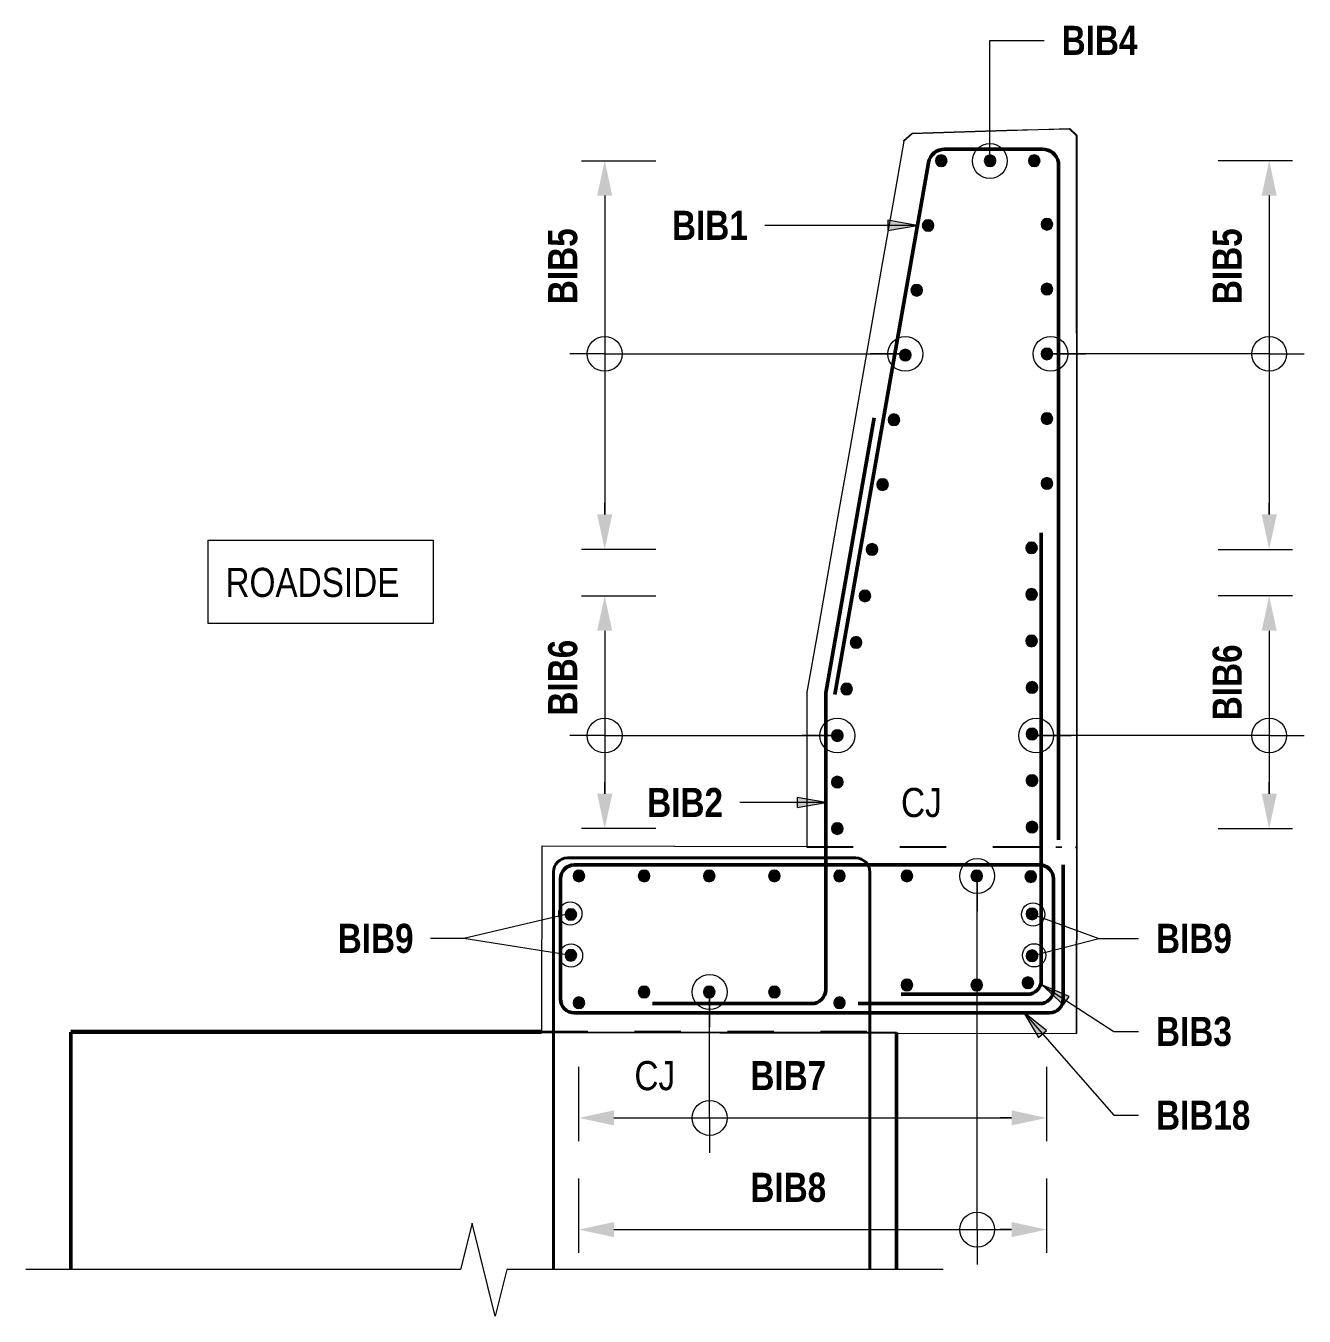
# Model space of a CAD drawing. Header units: metres. Extents: x 0 to 92, y 3 to 548.
# Drawn here: x 50.322 to 53.07, y 20.719 to 23.491 of the extents above; entities that cross this region are included whole.
import ezdxf

# ---------------------------------------------------------------- set-up
doc = ezdxf.new("R2010")
doc.units = ezdxf.units.M
doc.linetypes.add('JacobsDash', pattern=[0.0045, 0.003, -0.0015])
for name, color, linetype, lineweight in [('A-ANNO-NOTE', 7, 'Continuous', 9), ('A-DETL', 7, 'Continuous', 13), ('A-DETL-GENF', 7, 'Continuous', 9), ('A-FLOR', 7, 'Continuous', 50), ('A-FLOR-HDLN', 7, 'JacobsDash', 18), ('G-ANNO-TEXT', 7, 'Continuous', 9), ('S-BEAM', 7, 'Continuous', 50), ('S-BEAM-HDLN', 7, 'JacobsDash', 18)]:
    doc.layers.add(name, color=color, linetype=linetype, lineweight=lineweight)
doc.styles.add('Arial Narrow_5', font='ARIALN.TTF', dxfattribs={"height": 0.0625})
doc.styles.add('Arial Narrow_B_1', font='ARIALNB.TTF', dxfattribs={"height": 0.0625})

# ---------------------------------------------------------------- blocks, each defined once
blk = doc.blocks.new('03_SFR_ACS_Abutment_BR08_Retaining wall CS - ABUTMENT EAST_BR8_1-7988247-DRG-2873186 - SECTION 1')
at = {"layer": 'S-BEAM', "lineweight": 9, "true_color": 0xe1e1e1}
blk.add_hatch(color=254, dxfattribs=at).paths.add_polyline_path([(-545.0169, 21.3284), (-545.0169, 21.3289), (-546.0286, 21.3289), (-546.0286, 21.3284), (-545.0471, 21.3284)])
at = {"layer": 'A-DETL', "color": 7, "lineweight": 9, "true_color": 0xffffff}
blk.add_line((-544.2536, 21.3284), (-546.0286, 21.3284), dxfattribs=at)
at = {"layer": 'S-BEAM', "color": 252, "true_color": 0x888888}
for p, q in [((-546.0286, 21.3289), (-545.017, 21.3289)), ((-546.0286, 21.3289), (-546.0286, 21.3284)), ((-546.0286, 21.3284), (-546.0286, 20.8187)), ((-544.2536, 20.8187), (-544.2536, 21.3284))]:
    blk.add_line(p, q, dxfattribs=at)
blk = doc.blocks.new('B_Det_Reinf_Bar Section_2D - Reo Dot_Scale 25_Section-1703103-DRG-2873186 - SECTION 1')
at = {"layer": 'A-DETL-GENF'}
blk.add_hatch(color=256, dxfattribs=at).paths.add_polyline_path([(-543.9577, 23.1887), (-543.9544, 23.1891), (-543.9514, 23.1904), (-543.9488, 23.1924), (-543.9469, 23.1949), (-543.9456, 23.198), (-543.9452, 23.2012), (-543.9456, 23.2044), (-543.9469, 23.2074), (-543.9488, 23.21), (-543.9514, 23.212), (-543.9544, 23.2133), (-543.9577, 23.2137), (-543.9609, 23.2133), (-543.9639, 23.212), (-543.9665, 23.21), (-543.9689, 23.2065), (-543.9698, 23.2044), (-543.9702, 23.2012), (-543.9698, 23.198), (-543.9685, 23.1949), (-543.9665, 23.1924), (-543.9639, 23.1904), (-543.9609, 23.1891)])
for start, end in [(360, 180), (180, 360)]:
    blk.add_arc((-543.9577, 23.2012), 0.0125, start, end, dxfattribs=at)
blk = doc.blocks.new('B_Det_Reinf_Bar Section_2D - Reo Dot_Scale 25_Section-V2-DRG-2873186 - SECTION 1')
at = {"layer": 'A-DETL-GENF'}
blk.add_hatch(color=256, dxfattribs=at).paths.add_polyline_path([(-544.3406, 22.1537), (-544.3373, 22.1542), (-544.3343, 22.1554), (-544.3317, 22.1574), (-544.3297, 22.16), (-544.3285, 22.163), (-544.3281, 22.1662), (-544.3285, 22.1695), (-544.3297, 22.1725), (-544.3317, 22.1751), (-544.3343, 22.1771), (-544.3373, 22.1783), (-544.3406, 22.1787), (-544.3438, 22.1783), (-544.3468, 22.1771), (-544.3494, 22.1751), (-544.3514, 22.1725), (-544.3526, 22.1695), (-544.353, 22.1657), (-544.3526, 22.163), (-544.3514, 22.16), (-544.3494, 22.1574), (-544.3468, 22.1554), (-544.3438, 22.1542)])
for start, end in [(360, 180), (180, 360)]:
    blk.add_arc((-544.3406, 22.1662), 0.0125, start, end, dxfattribs=at)
blk = doc.blocks.new('B_Det_Reinf_Bar Section_2D - Reo Dot_Scale 25_Section-V3-DRG-2873186 - SECTION 1')
at = {"layer": 'A-DETL-GENF'}
blk.add_hatch(color=256, dxfattribs=at).paths.add_polyline_path([(-544.3064, 22.3537), (-544.3032, 22.3542), (-544.3002, 22.3554), (-544.2976, 22.3574), (-544.2956, 22.36), (-544.2944, 22.363), (-544.2941, 22.3672), (-544.2944, 22.3695), (-544.2956, 22.3725), (-544.2976, 22.3751), (-544.3002, 22.3771), (-544.3032, 22.3783), (-544.3064, 22.3787), (-544.3097, 22.3783), (-544.3127, 22.3771), (-544.3153, 22.3751), (-544.3173, 22.3725), (-544.3185, 22.3695), (-544.3189, 22.3662), (-544.3185, 22.363), (-544.3173, 22.36), (-544.3153, 22.3574), (-544.3127, 22.3554), (-544.3097, 22.3542)])
for start, end in [(360, 180), (180, 360)]:
    blk.add_arc((-544.3064, 22.3662), 0.0125, start, end, dxfattribs=at)
blk = doc.blocks.new('B_Det_Reinf_Bar Section_2D - Reo Dot_Scale 25_Section-V4-DRG-2873186 - SECTION 1')
at = {"layer": 'A-DETL-GENF'}
blk.add_hatch(color=256, dxfattribs=at).paths.add_polyline_path([(-544.3216, 22.2537), (-544.3183, 22.2542), (-544.3153, 22.2554), (-544.3127, 22.2574), (-544.3107, 22.26), (-544.3095, 22.263), (-544.3091, 22.2664), (-544.3095, 22.2695), (-544.3107, 22.2725), (-544.3127, 22.2751), (-544.3153, 22.2771), (-544.3183, 22.2783), (-544.3216, 22.2787), (-544.3248, 22.2783), (-544.3283, 22.2767), (-544.3304, 22.2751), (-544.3324, 22.2725), (-544.3336, 22.2695), (-544.3341, 22.2662), (-544.3336, 22.263), (-544.3324, 22.26), (-544.3304, 22.2574), (-544.3278, 22.2554), (-544.3248, 22.2542)])
for start, end in [(360, 180), (180, 360)]:
    blk.add_arc((-544.3216, 22.2662), 0.0125, start, end, dxfattribs=at)
blk = doc.blocks.new('T2DExtentArrowReinf2 - Extent-9384231-DRG-2873186 - SECTION 1')
at = {"layer": 'A-DETL-GENF'}
for p, q in [((-544.6554, 21.1447), (-544.6554, 21.4152)), ((-544.9363, 21.1347), (-544.9363, 21.2547)), ((-543.9313, 21.2547), (-543.9313, 21.1447)), ((-544.8613, 21.1447), (-544.0063, 21.1447))]:
    blk.add_line(p, q, dxfattribs=at)
blk = doc.blocks.new('T2DExtentArrowReinf2 - Extent-8056051-DRG-2873186 - SECTION 1')
at = {"layer": 'A-DETL-GENF'}
for p, q in [((-544.0804, 20.9047), (-544.0804, 21.6644)), ((-544.9363, 20.8947), (-544.9363, 21.0147)), ((-543.9313, 21.0147), (-543.9313, 20.9047)), ((-544.8613, 20.9047), (-544.0063, 20.9047))]:
    blk.add_line(p, q, dxfattribs=at)
blk = doc.blocks.new('T2DExtentArrowReinf2 - Extent-8792672-DRG-2873186 - SECTION 1')
at = {"layer": 'A-DETL-GENF'}
for p, q in [((-544.891, 23.2012), (-544.771, 23.2012)), ((-544.881, 23.1262), (-544.881, 22.4412)), ((-544.881, 22.7862), (-544.2348, 22.7862)), ((-544.771, 22.3662), (-544.881, 22.3662))]:
    blk.add_line(p, q, dxfattribs=at)
blk = doc.blocks.new('T2DExtentArrowReinf2 - Extent-8792661-DRG-2873186 - SECTION 1')
at = {"layer": 'A-DETL-GENF'}
for p, q in [((-544.891, 22.2662), (-544.771, 22.2662)), ((-544.881, 22.1912), (-544.881, 21.8412)), ((-544.881, 21.9662), (-544.381, 21.9662)), ((-544.771, 21.7662), (-544.881, 21.7662))]:
    blk.add_line(p, q, dxfattribs=at)
blk = doc.blocks.new('T2DExtentArrowReinf2 - Extent-9384672-DRG-2873186 - SECTION 1')
at = {"layer": 'A-DETL-GENF'}
for p, q in [((-543.4427, 23.2012), (-543.5627, 23.2012)), ((-543.4527, 23.1262), (-543.4527, 22.4412)), ((-543.4527, 22.7862), (-543.9227, 22.7862)), ((-543.5627, 22.3662), (-543.4527, 22.3662))]:
    blk.add_line(p, q, dxfattribs=at)
blk = doc.blocks.new('T2DExtentArrowReinf2 - Extent-8792663-DRG-2873186 - SECTION 1')
at = {"layer": 'A-DETL-GENF'}
for p, q in [((-543.4427, 22.2662), (-543.5627, 22.2662)), ((-543.4527, 22.1912), (-543.4527, 21.8412)), ((-543.4527, 21.9662), (-543.9504, 21.9662)), ((-543.5627, 21.7662), (-543.4527, 21.7662))]:
    blk.add_line(p, q, dxfattribs=at)
blk = doc.blocks.new('CS_DET_BreakLine_ViewScale - CS_Std BreakLine-8056199-DRG-2873186 - SECTION 1')
at = {"layer": 'A-DETL-GENF'}
for p, q in [((-545.1661, 20.9187), (-545.1911, 20.8187)), ((-545.1161, 20.7187), (-545.1661, 20.9187)), ((-545.1911, 20.8187), (-546.1253, 20.8187)), ((-545.0911, 20.8187), (-545.1161, 20.7187)), ((-544.1536, 20.8187), (-545.0911, 20.8187))]:
    blk.add_line(p, q, dxfattribs=at)

msp = doc.modelspace()

# ---------------------------------------------------------------- hatches: boundary and pattern name
at = {"layer": 'A-ANNO-NOTE'}
for points in [[(51.5828, 23.1262), (51.5665, 23.2012), (51.5503, 23.1262)], [(52.9786, 23.1262), (53.0111, 23.1262), (52.9948, 23.2012)], [(51.5665, 22.3662), (51.5828, 22.4412), (51.5503, 22.4412)], [(52.9948, 22.3662), (53.0111, 22.4412), (52.9786, 22.4412)], [(51.5828, 22.1912), (51.5665, 22.2662), (51.5503, 22.1912)], [(52.9786, 22.1912), (53.0111, 22.1912), (52.9948, 22.2662)], [(51.5665, 21.7662), (51.5828, 21.8412), (51.5503, 21.8412)], [(52.9948, 21.7662), (53.0111, 21.8412), (52.9786, 21.8412)], [(51.5862, 21.1285), (51.5862, 21.161), (51.5112, 21.1447)], [(52.4412, 21.1285), (52.5162, 21.1447), (52.4412, 21.161)], [(51.5862, 20.8885), (51.5862, 20.921), (51.5112, 20.9047)], [(52.4412, 20.8885), (52.5162, 20.9047), (52.4412, 20.921)]]:
    msp.add_hatch(color=256, dxfattribs=at).paths.add_polyline_path(points)
at = {"layer": 'G-ANNO-TEXT'}
for points in [[(52.2379, 23.0623), (52.1754, 23.0733), (52.1754, 23.0513)], [(52.0424, 21.8223), (51.9799, 21.8333), (51.9799, 21.8113)], [(52.5063, 21.4305), (52.5527, 21.3873), (52.5647, 21.4058)], [(52.4664, 21.372), (52.4993, 21.3178), (52.5159, 21.3323)]]:
    msp.add_hatch(color=256, dxfattribs=at).paths.add_polyline_path(points)

# ---------------------------------------------------------------- linework, layer by layer
at = {"layer": 'A-ANNO-NOTE'}
for p, q in [((51.5165, 23.2012), (51.6165, 23.2012)), ((53.0448, 23.2012), (52.9448, 23.2012)), ((51.5665, 23.1262), (51.5665, 23.1012)), ((52.9948, 23.1262), (52.9948, 23.1012)), ((51.5663, 22.7862), (51.4913, 22.7862)), ((52.2125, 22.7862), (52.1375, 22.7862)), ((52.525, 22.7862), (52.6, 22.7862)), ((52.9951, 22.7862), (53.0701, 22.7862)), ((51.5665, 22.4412), (51.5665, 22.4662)), ((52.9948, 22.4412), (52.9948, 22.4662)), ((51.6165, 22.3662), (51.5165, 22.3662)), ((52.9448, 22.3662), (53.0448, 22.3662)), ((51.5165, 22.2662), (51.6165, 22.2662)), ((53.0448, 22.2662), (52.9448, 22.2662)), ((51.5665, 22.1912), (51.5665, 22.1662)), ((52.9948, 22.1912), (52.9948, 22.1662)), ((51.5663, 21.9662), (51.4913, 21.9662)), ((52.0663, 21.9662), (51.9913, 21.9662)), ((52.4971, 21.9662), (52.5693, 21.9662)), ((52.9951, 21.9662), (53.0701, 21.9662)), ((51.5665, 21.8412), (51.5665, 21.8662)), ((52.9948, 21.8412), (52.9948, 21.8662)), ((51.6165, 21.7662), (51.5165, 21.7662)), ((52.9448, 21.7662), (53.0448, 21.7662)), ((52.3671, 21.6642), (52.3671, 21.5892)), ((51.7921, 21.415), (51.7921, 21.34)), ((51.5112, 21.0947), (51.5112, 21.1947)), ((52.5162, 21.1947), (52.5162, 21.0947)), ((51.5862, 21.1447), (51.6112, 21.1447)), ((51.7921, 21.1445), (51.7921, 21.0695)), ((52.4412, 21.1447), (52.4162, 21.1447)), ((51.5112, 20.8547), (51.5112, 20.9547)), ((52.5162, 20.9547), (52.5162, 20.8547)), ((51.5862, 20.9047), (51.6112, 20.9047)), ((52.3671, 20.9045), (52.3671, 20.8295)), ((52.4412, 20.9047), (52.4162, 20.9047))]:
    msp.add_line(p, q, dxfattribs=at)
for centre in [(51.5665, 22.7862), (51.5665, 22.7862), (52.2128, 22.7862), (52.5248, 22.7862), (52.9948, 22.7862), (52.9948, 22.7862), (51.5665, 21.9662), (51.5665, 21.9662), (52.0665, 21.9662), (52.494, 21.9662), (52.9948, 21.9662), (52.9948, 21.9662), (52.3671, 21.6644), (51.7921, 21.4152), (51.7921, 21.1447), (51.7921, 21.1447), (52.3671, 20.9047), (52.3671, 20.9047)]:
    msp.add_circle(centre, 0.0375, dxfattribs=at)
at = {"layer": 'A-DETL', "lineweight": 50}
for p, q in [((52.2976, 23.2262), (52.5067, 23.2262)), ((52.2622, 23.1969), (52.0612, 22.0546)), ((52.5421, 21.7419), (52.5421, 23.1969)), ((52.1455, 22.649), (52.0415, 22.0581)), ((52.505, 21.4402), (52.505, 22.4019)), ((52.0415, 22.0581), (52.0415, 21.4202)), ((51.5013, 21.6882), (52.5013, 21.6882)), ((52.5521, 21.6882), (52.5521, 21.4002)), ((51.4713, 21.4002), (51.4713, 21.6582)), ((52.5313, 21.6582), (52.5313, 21.4202)), ((52.475, 21.4102), (52.2037, 21.4102)), ((51.669, 21.3902), (52.0115, 21.3902)), ((52.5013, 21.3902), (52.1113, 21.3902)), ((52.5221, 21.3702), (51.5013, 21.3702))]:
    msp.add_line(p, q, dxfattribs=at)
at = {"layer": 'A-DETL', "color": 7, "lineweight": 9, "true_color": 0xffffff}
for p, q in [((52.0034, 21.7273), (51.4313, 21.7284)), ((52.0492, 21.7272), (52.0359, 21.7273)), ((52.5489, 21.7263), (52.536, 21.7263)), ((52.5813, 21.7262), (52.5784, 21.7262))]:
    msp.add_line(p, q, dxfattribs=at)
at = {"layer": 'A-DETL'}
msp.add_line((52.0007, 21.7272), (51.4313, 21.7283), dxfattribs=at)
at = {"layer": 'A-DETL', "linetype": 'JacobsDash', "lineweight": 25}
for p, q in [((52.0007, 21.7272), (52.5784, 21.7272)), ((51.4303, 21.3301), (52.1939, 21.3301))]:
    msp.add_line(p, q, dxfattribs=at)
at = {"layer": 'A-DETL', "color": 8, "lineweight": 40, "true_color": 0x808080}
for p, q in [((51.4863, 21.7032), (52.1063, 21.7032)), ((51.4563, 20.8187), (51.4563, 21.6732)), ((52.1363, 20.8187), (52.1363, 21.6732))]:
    msp.add_line(p, q, dxfattribs=at)
at = {"layer": 'A-DETL', "color": 8, "lineweight": 50, "true_color": 0x808080}
msp.add_line((51.4303, 21.3301), (50.4189, 21.3301), dxfattribs=at)
at = {"layer": 'A-DETL', "lineweight": 50}
for centre, radius, start, end in [((52.2976, 23.1902), 0.036, 90, 169.3427), ((52.5067, 23.1902), 0.036, 10.6573, 90), ((51.5013, 21.6582), 0.03, 90, 180), ((52.5013, 21.6582), 0.03, 0, 90), ((52.475, 21.4402), 0.03, 270, 0), ((52.0115, 21.4202), 0.03, 270, 360), ((52.5013, 21.4202), 0.03, 270, 0), ((51.5013, 21.4002), 0.03, 180, 270), ((52.5221, 21.4002), 0.03, 270, 0)]:
    msp.add_arc(centre, radius, start, end, dxfattribs=at)
at = {"layer": 'A-DETL', "color": 8, "lineweight": 40, "true_color": 0x808080}
for centre, start, end in [((51.4863, 21.6732), 90, 180), ((52.1063, 21.6732), 0, 90)]:
    msp.add_arc(centre, 0.03, start, end, dxfattribs=at)
at = {"layer": 'A-FLOR', "lineweight": 18}
for p, q in [((52.2097, 23.2449), (52.2276, 23.2604)), ((52.2276, 23.2604), (52.2274, 23.2591)), ((52.566, 23.2706), (52.5658, 23.2692)), ((52.5808, 23.2547), (52.5658, 23.2692)), ((52.566, 23.2706), (52.581, 23.256)), ((52.2274, 23.2591), (52.2095, 23.2435)), ((52.2097, 23.2449), (52.2095, 23.2435)), ((52.581, 23.256), (52.5808, 23.2547)), ((52.0012, 22.0596), (52.0014, 22.061)), ((52.0013, 21.7264), (52.0034, 21.7264)), ((52.0359, 21.7264), (52.0492, 21.7264)), ((52.536, 21.7261), (52.5489, 21.7261)), ((52.5784, 21.726), (52.5813, 21.726)), ((52.5815, 21.7265), (52.5813, 21.726))]:
    msp.add_line(p, q, dxfattribs=at)
at = {"layer": 'A-FLOR', "lineweight": 18, "flags": 128}
for points in [[(52.5658, 23.2692), (52.4981, 23.2672), (52.4304, 23.2652), (52.3628, 23.2631), (52.2951, 23.2611), (52.2274, 23.2591)], [(52.2276, 23.2604), (52.2953, 23.2625), (52.363, 23.2645), (52.4306, 23.2665), (52.4983, 23.2686), (52.566, 23.2706)], [(52.2095, 23.2435), (52.1863, 23.112), (52.1632, 22.9804), (52.1401, 22.8489), (52.1169, 22.7173), (52.0938, 22.5858), (52.0706, 22.4542), (52.0475, 22.3227), (52.0244, 22.1911), (52.0012, 22.0596)], [(52.5813, 21.7262), (52.5813, 21.8959), (52.5812, 22.0657), (52.5811, 22.2356), (52.5811, 22.4054), (52.581, 22.5753), (52.581, 22.7451), (52.5809, 22.915), (52.5808, 23.0848), (52.5808, 23.2547)], [(52.581, 23.256), (52.581, 23.0861), (52.5811, 22.9161), (52.5812, 22.7462), (52.5812, 22.5763), (52.5813, 22.4063), (52.5813, 22.2364), (52.5814, 22.0664), (52.5815, 21.8965), (52.5815, 21.7265)], [(52.0012, 22.0596), (52.0012, 21.9929), (52.0013, 21.9263), (52.0013, 21.8597), (52.0013, 21.793), (52.0013, 21.7264)]]:
    msp.add_lwpolyline(points, dxfattribs=at)
at = {"layer": 'A-FLOR-HDLN'}
for p, q in [((52.2094, 23.2435), (52.2097, 23.2449)), ((52.5813, 21.726), (52.5813, 21.7262))]:
    msp.add_line(p, q, dxfattribs=at)
at = {"layer": 'G-ANNO-TEXT'}
for p, q in [((52.3944, 23.4598), (52.5112, 23.4598)), ((52.3944, 23.2006), (52.3944, 23.4598)), ((52.2379, 23.0623), (52.1754, 23.0733)), ((52.1754, 23.0733), (52.1754, 23.0513)), ((51.9522, 23.0623), (51.9106, 23.0623)), ((52.2379, 23.0623), (51.9522, 23.0623)), ((52.1754, 23.0513), (52.2379, 23.0623)), ((51.8987, 21.8223), (51.8572, 21.8223)), ((52.0424, 21.8223), (51.8987, 21.8223)), ((52.0424, 21.8223), (51.9799, 21.8333)), ((51.9799, 21.8333), (51.9799, 21.8113)), ((51.9799, 21.8113), (52.0424, 21.8223)), ((51.4926, 21.5838), (51.2638, 21.5304)), ((52.4874, 21.5819), (52.6286, 21.5304)), ((51.2638, 21.5304), (51.1922, 21.5304)), ((51.4941, 21.4935), (51.2638, 21.5304)), ((52.4895, 21.494), (52.6286, 21.5304)), ((52.6286, 21.5304), (52.714, 21.5304)), ((52.6286, 21.5304), (52.714, 21.5304)), ((52.5063, 21.4305), (52.5527, 21.3873)), ((52.5647, 21.4058), (52.5063, 21.4305)), ((52.5063, 21.4305), (52.6606, 21.3305)), ((52.5527, 21.3873), (52.5647, 21.4058)), ((52.4664, 21.372), (52.4993, 21.3178)), ((52.5159, 21.3323), (52.4664, 21.372)), ((52.4664, 21.372), (52.6606, 21.1505)), ((52.4993, 21.3178), (52.5159, 21.3323)), ((52.6606, 21.3305), (52.714, 21.3305)), ((52.6606, 21.1505), (52.714, 21.1505))]:
    msp.add_line(p, q, dxfattribs=at)
at = {"layer": 'G-ANNO-TEXT', "lineweight": 18, "flags": 128}
msp.add_lwpolyline([(50.7139, 22.3858), (51.1976, 22.3858), (51.1976, 22.2066), (50.7139, 22.2066)], close=True, dxfattribs=at)
at = {"layer": 'G-ANNO-TEXT'}
for centre, radius in [((52.3944, 23.2006), 0.0375), ((51.4926, 21.5838), 0.025), ((52.4874, 21.5819), 0.025), ((51.4941, 21.4935), 0.025), ((52.4895, 21.494), 0.025)]:
    msp.add_circle(centre, radius, dxfattribs=at)
at = {"layer": 'S-BEAM', "color": 252, "lineweight": 18, "true_color": 0x888888}
for p, q in [((51.4313, 21.7284), (51.4306, 21.3284)), ((51.4315, 21.7289), (51.4313, 21.7284)), ((51.4315, 21.7289), (52.0013, 21.7278)), ((52.5806, 21.3262), (52.5813, 21.726)), ((52.5815, 21.7267), (52.5808, 21.3267)), ((52.5813, 21.7262), (52.5815, 21.7267)), ((51.4306, 21.3284), (52.5806, 21.3262)), ((52.5808, 21.3267), (52.5806, 21.3262))]:
    msp.add_line(p, q, dxfattribs=at)
at = {"layer": 'S-BEAM-HDLN', "color": 252, "true_color": 0x888888}
for p, q in [((52.0014, 21.7278), (52.0034, 21.7278)), ((52.0359, 21.7278), (52.0492, 21.7277)), ((52.536, 21.7268), (52.5489, 21.7268)), ((52.5784, 21.7267), (52.5813, 21.7267)), ((52.5813, 21.7261), (52.5813, 21.7262)), ((52.5814, 21.7267), (52.5815, 21.7267))]:
    msp.add_line(p, q, dxfattribs=at)

# ---------------------------------------------------------------- block references
at = {"layer": 'A-DETL', "color": 7, "lineweight": 9, "true_color": 0xffffff}
msp.add_blockref('03_SFR_ACS_Abutment_BR08_Retaining wall CS - ABUTMENT EAST_BR8_1-7988247-DRG-2873186 - SECTION 1', (596.4475, 0), dxfattribs=at)
at = {"layer": 'A-DETL-GENF'}
for name, p in [('B_Det_Reinf_Bar Section_2D - Reo Dot_Scale 25_Section-1703103-DRG-2873186 - SECTION 1', (596.2476, 0)), ('B_Det_Reinf_Bar Section_2D - Reo Dot_Scale 25_Section-1703103-DRG-2873186 - SECTION 1', (596.3525, 0)), ('B_Det_Reinf_Bar Section_2D - Reo Dot_Scale 25_Section-1703103-DRG-2873186 - SECTION 1', (596.4475, 0)), ('T2DExtentArrowReinf2 - Extent-8792672-DRG-2873186 - SECTION 1', (596.4475, 0)), ('T2DExtentArrowReinf2 - Extent-9384672-DRG-2873186 - SECTION 1', (596.4475, 0)), ('B_Det_Reinf_Bar Section_2D - Reo Dot_Scale 25_Section-1703103-DRG-2873186 - SECTION 1', (596.2194, -0.1392)), ('B_Det_Reinf_Bar Section_2D - Reo Dot_Scale 25_Section-1703103-DRG-2873186 - SECTION 1', (596.4748, -0.1366)), ('B_Det_Reinf_Bar Section_2D - Reo Dot_Scale 25_Section-1703103-DRG-2873186 - SECTION 1', (596.1949, -0.2783)), ('B_Det_Reinf_Bar Section_2D - Reo Dot_Scale 25_Section-1703103-DRG-2873186 - SECTION 1', (596.4748, -0.2758)), ('B_Det_Reinf_Bar Section_2D - Reo Dot_Scale 25_Section-1703103-DRG-2873186 - SECTION 1', (596.1704, -0.4175)), ('B_Det_Reinf_Bar Section_2D - Reo Dot_Scale 25_Section-1703103-DRG-2873186 - SECTION 1', (596.4748, -0.415)), ('B_Det_Reinf_Bar Section_2D - Reo Dot_Scale 25_Section-1703103-DRG-2873186 - SECTION 1', (596.1459, -0.5566)), ('B_Det_Reinf_Bar Section_2D - Reo Dot_Scale 25_Section-1703103-DRG-2873186 - SECTION 1', (596.4748, -0.5541)), ('B_Det_Reinf_Bar Section_2D - Reo Dot_Scale 25_Section-1703103-DRG-2873186 - SECTION 1', (596.1215, -0.6958)), ('B_Det_Reinf_Bar Section_2D - Reo Dot_Scale 25_Section-1703103-DRG-2873186 - SECTION 1', (596.4748, -0.6933)), ('B_Det_Reinf_Bar Section_2D - Reo Dot_Scale 25_Section-V3-DRG-2873186 - SECTION 1', (596.4475, 0)), ('B_Det_Reinf_Bar Section_2D - Reo Dot_Scale 25_Section-1703103-DRG-2873186 - SECTION 1', (596.4417, -0.8317)), ('T2DExtentArrowReinf2 - Extent-8792661-DRG-2873186 - SECTION 1', (596.4475, 0)), ('B_Det_Reinf_Bar Section_2D - Reo Dot_Scale 25_Section-V4-DRG-2873186 - SECTION 1', (596.4475, 0)), ('B_Det_Reinf_Bar Section_2D - Reo Dot_Scale 25_Section-1703103-DRG-2873186 - SECTION 1', (596.4417, -0.9317)), ('T2DExtentArrowReinf2 - Extent-8792663-DRG-2873186 - SECTION 1', (596.4475, 0)), ('B_Det_Reinf_Bar Section_2D - Reo Dot_Scale 25_Section-V2-DRG-2873186 - SECTION 1', (596.4475, 0)), ('B_Det_Reinf_Bar Section_2D - Reo Dot_Scale 25_Section-1703103-DRG-2873186 - SECTION 1', (596.4417, -1.0317)), ('B_Det_Reinf_Bar Section_2D - Reo Dot_Scale 25_Section-1703103-DRG-2873186 - SECTION 1', (596.0442, -1.135)), ('B_Det_Reinf_Bar Section_2D - Reo Dot_Scale 25_Section-1703103-DRG-2873186 - SECTION 1', (596.4427, -1.1317)), ('B_Det_Reinf_Bar Section_2D - Reo Dot_Scale 25_Section-1703103-DRG-2873186 - SECTION 1', (596.0242, -1.235)), ('B_Det_Reinf_Bar Section_2D - Reo Dot_Scale 25_Section-1703103-DRG-2873186 - SECTION 1', (596.4427, -1.2317)), ('B_Det_Reinf_Bar Section_2D - Reo Dot_Scale 25_Section-1703103-DRG-2873186 - SECTION 1', (596.0242, -1.335)), ('B_Det_Reinf_Bar Section_2D - Reo Dot_Scale 25_Section-1703103-DRG-2873186 - SECTION 1', (596.4427, -1.3317)), ('B_Det_Reinf_Bar Section_2D - Reo Dot_Scale 25_Section-1703103-DRG-2873186 - SECTION 1', (596.0242, -1.435)), ('B_Det_Reinf_Bar Section_2D - Reo Dot_Scale 25_Section-1703103-DRG-2873186 - SECTION 1', (596.4427, -1.4317)), ('B_Det_Reinf_Bar Section_2D - Reo Dot_Scale 25_Section-1703103-DRG-2873186 - SECTION 1', (595.4689, -1.5367)), ('T2DExtentArrowReinf2 - Extent-8056051-DRG-2873186 - SECTION 1', (596.4475, 0)), ('B_Det_Reinf_Bar Section_2D - Reo Dot_Scale 25_Section-1703103-DRG-2873186 - SECTION 1', (595.6089, -1.5367)), ('B_Det_Reinf_Bar Section_2D - Reo Dot_Scale 25_Section-1703103-DRG-2873186 - SECTION 1', (595.7489, -1.5367)), ('B_Det_Reinf_Bar Section_2D - Reo Dot_Scale 25_Section-1703103-DRG-2873186 - SECTION 1', (595.8889, -1.5367)), ('B_Det_Reinf_Bar Section_2D - Reo Dot_Scale 25_Section-1703103-DRG-2873186 - SECTION 1', (596.0289, -1.5367)), ('B_Det_Reinf_Bar Section_2D - Reo Dot_Scale 25_Section-1703103-DRG-2873186 - SECTION 1', (596.1739, -1.5367)), ('B_Det_Reinf_Bar Section_2D - Reo Dot_Scale 25_Section-1703103-DRG-2873186 - SECTION 1', (596.3239, -1.5367)), ('B_Det_Reinf_Bar Section_2D - Reo Dot_Scale 25_Section-1703103-DRG-2873186 - SECTION 1', (596.4401, -1.538)), ('B_Det_Reinf_Bar Section_2D - Reo Dot_Scale 25_Section-1703103-DRG-2873186 - SECTION 1', (595.4515, -1.6195)), ('B_Det_Reinf_Bar Section_2D - Reo Dot_Scale 25_Section-1703103-DRG-2873186 - SECTION 1', (596.4427, -1.6182)), ('B_Det_Reinf_Bar Section_2D - Reo Dot_Scale 25_Section-1703103-DRG-2873186 - SECTION 1', (595.4515, -1.707)), ('B_Det_Reinf_Bar Section_2D - Reo Dot_Scale 25_Section-1703103-DRG-2873186 - SECTION 1', (596.4427, -1.7082)), ('B_Det_Reinf_Bar Section_2D - Reo Dot_Scale 25_Section-1703103-DRG-2873186 - SECTION 1', (596.1739, -1.771)), ('B_Det_Reinf_Bar Section_2D - Reo Dot_Scale 25_Section-1703103-DRG-2873186 - SECTION 1', (596.3239, -1.771)), ('B_Det_Reinf_Bar Section_2D - Reo Dot_Scale 25_Section-1703103-DRG-2873186 - SECTION 1', (596.434, -1.766)), ('B_Det_Reinf_Bar Section_2D - Reo Dot_Scale 25_Section-1703103-DRG-2873186 - SECTION 1', (595.4689, -1.8092)), ('T2DExtentArrowReinf2 - Extent-9384231-DRG-2873186 - SECTION 1', (596.4475, 0)), ('B_Det_Reinf_Bar Section_2D - Reo Dot_Scale 25_Section-1703103-DRG-2873186 - SECTION 1', (595.6089, -1.786)), ('B_Det_Reinf_Bar Section_2D - Reo Dot_Scale 25_Section-1703103-DRG-2873186 - SECTION 1', (595.7489, -1.786)), ('B_Det_Reinf_Bar Section_2D - Reo Dot_Scale 25_Section-1703103-DRG-2873186 - SECTION 1', (595.8889, -1.786)), ('B_Det_Reinf_Bar Section_2D - Reo Dot_Scale 25_Section-1703103-DRG-2873186 - SECTION 1', (596.0289, -1.8092)), ('CS_DET_BreakLine_ViewScale - CS_Std BreakLine-8056199-DRG-2873186 - SECTION 1', (596.4475, 0))]:
    msp.add_blockref(name, p, dxfattribs=at)

# ---------------------------------------------------------------- texts
at = {"layer": 'G-ANNO-TEXT', "char_height": 0.0625, "attachment_point": 1, "bg_fill": 3, "box_fill_scale": 1, "bg_fill_color": 256, "bg_fill_transparency": 0}
for s, insert, style in [('BIB4', (52.5487, 23.491), 'Arial Narrow_B_1'), ('CJ', (52.2035, 21.8536), 'Arial Narrow_5'), ('BIB9', (50.9926, 21.5617), 'Arial Narrow_B_1'), ('BIB9', (52.7515, 21.5617), 'Arial Narrow_B_1')]:
    msp.add_mtext(s, dxfattribs=dict(at, insert=insert, style=style))
at = {"layer": 'G-ANNO-TEXT', "char_height": 0.0625, "attachment_point": 1, "rotation": 90, "style": 'Arial Narrow_B_1', "bg_fill": 3, "box_fill_scale": 1, "bg_fill_color": 256, "bg_fill_transparency": 0}
for s, insert in [('BIB5', (51.4449, 22.8929)), ('BIB6', (51.4449, 22.0089))]:
    msp.add_mtext(s, dxfattribs=dict(at, insert=insert))
at = {"layer": 'G-ANNO-TEXT', "char_height": 0.0625, "attachment_point": 1, "style": 'Arial Narrow_B_1', "bg_fill": 3, "box_fill_scale": 1, "bg_fill_color": 256, "bg_fill_true_color": 13158600, "bg_fill_transparency": 0}
for s, insert in [('BIB3', (52.7515, 21.3618)), ('BIB18', (52.7515, 21.1818))]:
    msp.add_mtext(s, dxfattribs=dict(at, insert=insert))

# ---------------------------------------------------------------- next in the draw order: texts
at = {"layer": 'G-ANNO-TEXT', "char_height": 0.0625, "attachment_point": 1, "bg_fill": 3, "box_fill_scale": 1, "bg_fill_color": 256, "bg_fill_transparency": 0}
for s, insert, style in [('BIB1', (51.7111, 23.0936), 'Arial Narrow_B_1'), ('BIB2', (51.6577, 21.8536), 'Arial Narrow_B_1'), ('CJ', (51.6304, 21.2668), 'Arial Narrow_5'), ('BIB7', (51.8796, 21.2668), 'Arial Narrow_B_1'), ('BIB8', (51.8796, 21.0268), 'Arial Narrow_B_1')]:
    msp.add_mtext(s, dxfattribs=dict(at, insert=insert, style=style))
at = {"layer": 'G-ANNO-TEXT', "char_height": 0.0625, "attachment_point": 1, "rotation": 90, "style": 'Arial Narrow_B_1', "bg_fill": 3, "box_fill_scale": 1, "bg_fill_color": 256, "bg_fill_transparency": 0}
for s, insert in [('BIB5', (52.8732, 22.8929)), ('BIB6', (52.8732, 21.9989))]:
    msp.add_mtext(s, dxfattribs=dict(at, insert=insert))
at = {"layer": 'G-ANNO-TEXT', "lineweight": 18, "insert": (50.7514, 22.3265), "char_height": 0.0625, "attachment_point": 1, "style": 'Arial Narrow_5', "bg_fill": 3, "box_fill_scale": 1, "bg_fill_color": 256, "bg_fill_transparency": 0}
msp.add_mtext('ROADSIDE', dxfattribs=at)

doc.saveas('drawing.dxf')
